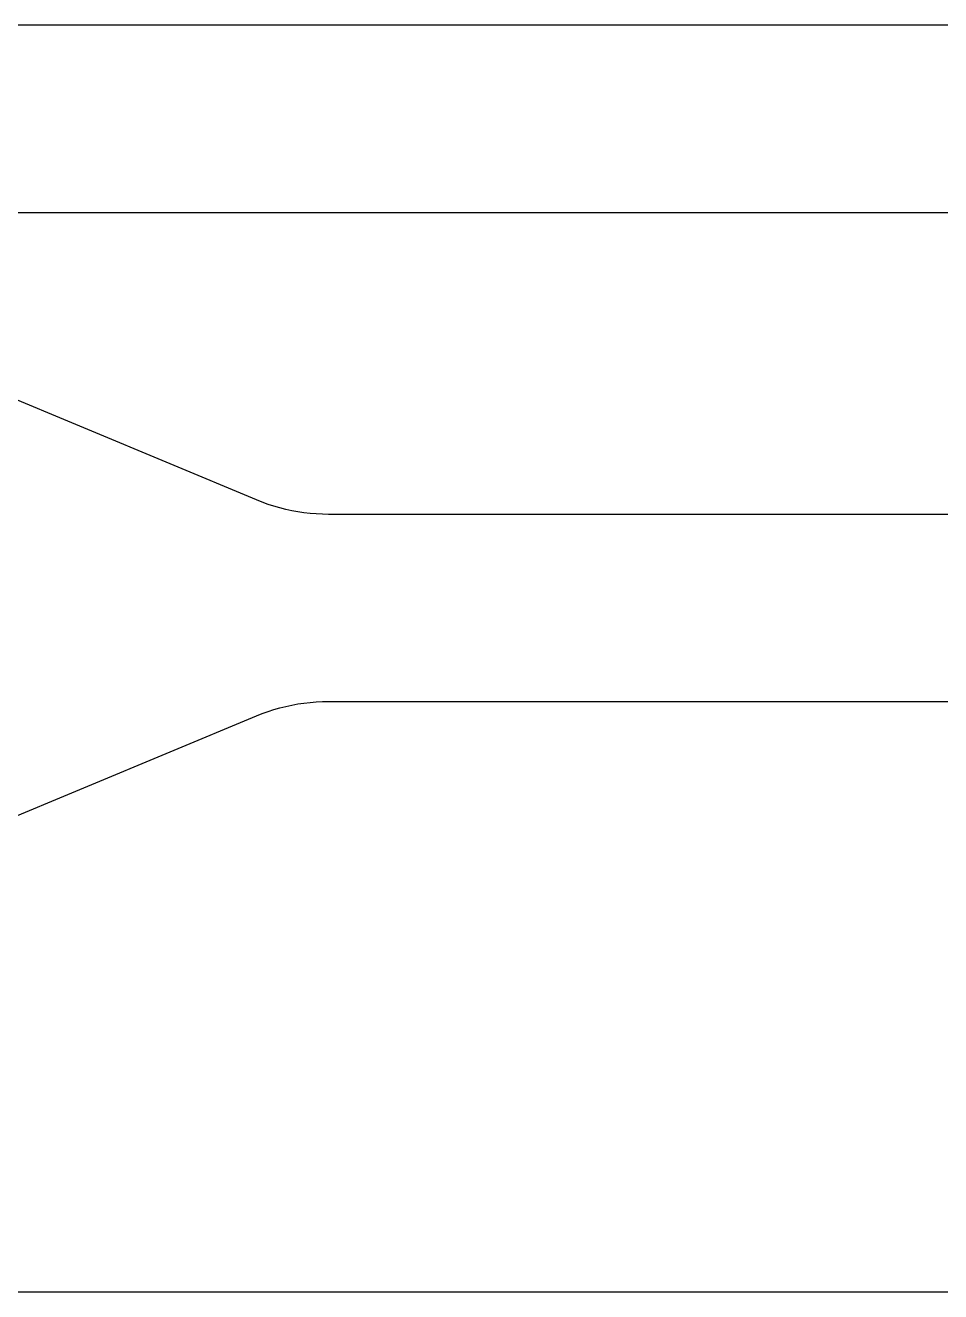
# Model space of a CAD drawing. Header units: millimetres. Extents: x 1015 to 1415, y -25 to 475.
# Drawn here: x 1261.7 to 1310.6, y -25.2 to 42.5 of the extents above; entities that cross this region are included whole.
import ezdxf

# ---------------------------------------------------------------- set-up
doc = ezdxf.new("R2010")
doc.units = ezdxf.units.MM
doc.header["$MEASUREMENT"] = 0
doc.layers.add('corte', color=1, linetype='Continuous', true_color=0xff0000)
doc.layers.add('Default', color=18, linetype='Continuous', true_color=0x000000)

msp = doc.modelspace()

# ---------------------------------------------------------------- linework, layer by layer
at = {"layer": 'corte', "linetype": 'Continuous', "lineweight": 25}
for p, q in [((1321.577, 42.503), (1249.318, 42.503)), ((1249.573, 32.503), (1321.577, 32.503)), ((1274.041, 17.128), (1254.263, 25.369)), ((1274.346, 17.006), (1274.041, 17.128)), ((1274.656, 16.895), (1274.346, 17.006)), ((1274.969, 16.794), (1274.656, 16.895)), ((1275.285, 16.703), (1274.969, 16.794)), ((1275.604, 16.623), (1275.285, 16.703)), ((1275.926, 16.553), (1275.604, 16.623)), ((1276.249, 16.494), (1275.926, 16.553)), ((1276.575, 16.445), (1276.249, 16.494)), ((1276.901, 16.407), (1276.575, 16.445)), ((1277.229, 16.38), (1276.901, 16.407)), ((1277.558, 16.364), (1277.229, 16.38)), ((1277.887, 16.359), (1277.558, 16.364)), ((1349.891, 16.359), (1277.887, 16.359)), ((1275.285, 6.014), (1275.604, 6.095)), ((1275.604, 6.095), (1275.926, 6.164)), ((1275.926, 6.164), (1276.249, 6.224)), ((1276.249, 6.224), (1276.575, 6.272)), ((1276.575, 6.272), (1276.901, 6.31)), ((1276.901, 6.31), (1277.229, 6.337)), ((1277.229, 6.337), (1277.558, 6.353)), ((1277.558, 6.353), (1277.887, 6.359)), ((1277.887, 6.359), (1350.146, 6.359)), ((1254.263, -2.651), (1274.041, 5.589)), ((1274.041, 5.589), (1274.346, 5.711)), ((1274.346, 5.711), (1274.656, 5.822)), ((1274.656, 5.822), (1274.969, 5.923)), ((1274.969, 5.923), (1275.285, 6.014))]:
    msp.add_line(p, q, dxfattribs=at)
at = {"layer": 'Default'}
msp.add_line((1015.423, -25.195), (1415.423, -25.195), dxfattribs=at)

doc.saveas('drawing.dxf')
